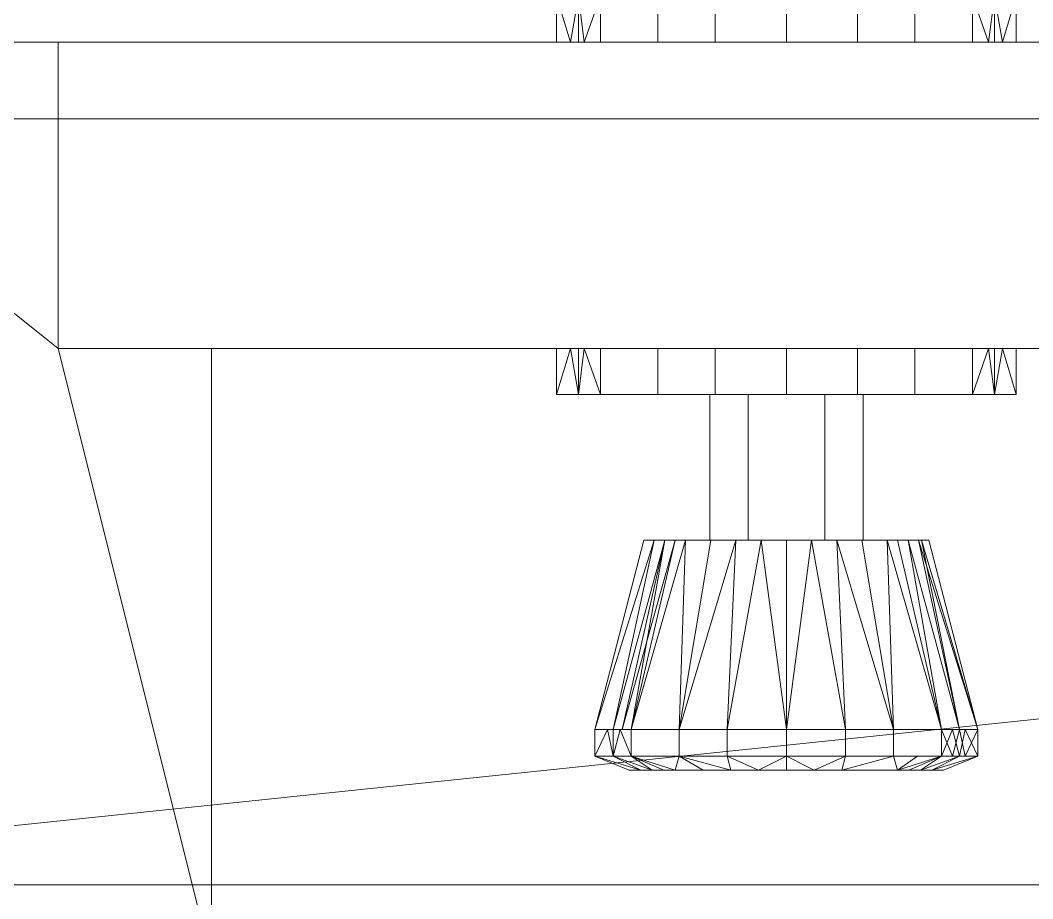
# Model space of a CAD drawing. Header units: millimetres. Extents: x -58504 to -31854, y -45142 to -12667.
# Drawn here: x -54363.8 to -54231.7, y -39368.7 to -39254 of the extents above; entities that cross this region are included whole.
import ezdxf

# ---------------------------------------------------------------- set-up
doc = ezdxf.new("R2010")
doc.units = ezdxf.units.MM
for name, color, linetype, lineweight in [('Doors', 7, 'Continuous', 9), ('Floors', 7, 'Continuous', 9), ('Frame_Mullion', 7, 'Continuous', 9), ('Walls', 7, 'Continuous', 9), ('五金器具', 7, 'Continuous', 9)]:
    doc.layers.add(name, color=color, linetype=linetype, lineweight=lineweight)

# ---------------------------------------------------------------- blocks, each defined once
blk = doc.blocks.new('單開-矩形- _1_ - 90 x 210 cm-432081-_3D_')
at = {"layer": 'Frame_Mullion', "color": 8}
mesh = blk.add_polyface(dxfattribs=at)
corners = [(-450, 270, 2100), (-450, 150, 2100), (450, 150, 2100), (450, 270, 2100)]
mesh.append_faces([[corners[k] for k in face] for face in [(0, 1, 2, 3)]], dxfattribs={"color": 8})
mesh = blk.add_polyface(dxfattribs=at)
corners = [(-380, 190, 2030), (-380, 270, 2030), (380, 270, 2030), (380, 190, 2030)]
mesh.append_faces([[corners[k] for k in face] for face in [(0, 1, 2, 3)]], dxfattribs={"color": 8})
mesh = blk.add_polyface(dxfattribs=at)
corners = [(400, 150), (400, 190), (380, 190), (380, 270), (450, 270), (450, 150)]
mesh.append_faces([[corners[k] for k in face] for face in [(3, 1, 2)]], dxfattribs={"vtx0": -1, "color": 8})
mesh.append_faces([[corners[k] for k in face] for face in [(1, 3, 4, 5)]], dxfattribs={"vtx0": -1, "vtx3": -1, "color": 8})
mesh.append_faces([[corners[k] for k in face] for face in [(0, 1, 5)]], dxfattribs={"vtx1": -1, "color": 8})
mesh = blk.add_polyface(dxfattribs=at)
corners = [(380, 190, 2030), (380, 270, 2030), (380, 270), (380, 190)]
mesh.append_faces([[corners[k] for k in face] for face in [(0, 1, 2, 3)]], dxfattribs={"color": 8})
mesh = blk.add_polyface(dxfattribs=at)
corners = [(400, 190), (400, 190, 2050), (-400, 190, 2050), (-400, 190), (-380, 190), (-380, 190, 2030), (380, 190, 2030), (380, 190)]
mesh.append_faces([[corners[k] for k in face] for face in [(2, 5, 6, 1)]], dxfattribs={"vtx0": -1, "vtx2": -1, "color": 8})
mesh.append_faces([[corners[k] for k in face] for face in [(3, 4, 5, 2)]], dxfattribs={"vtx2": -1, "color": 8})
mesh.append_faces([[corners[k] for k in face] for face in [(6, 7, 0, 1)]], dxfattribs={"vtx3": -1, "color": 8})
mesh = blk.add_polyface(dxfattribs=at)
corners = [(-400, 150, 2050), (-400, 190, 2050), (400, 190, 2050), (400, 150, 2050)]
mesh.append_faces([[corners[k] for k in face] for face in [(0, 1, 2, 3)]], dxfattribs={"color": 8})
mesh = blk.add_polyface(dxfattribs=at)
corners = [(400, 150, 2050), (400, 190, 2050), (400, 190), (400, 150)]
mesh.append_faces([[corners[k] for k in face] for face in [(0, 1, 2, 3)]], dxfattribs={"color": 8})
mesh = blk.add_polyface(dxfattribs=at)
corners = [(450, 150), (450, 150, 2100), (-450, 150, 2100), (-450, 150), (-400, 150), (-400, 150, 2050), (400, 150, 2050), (400, 150)]
mesh.append_faces([[corners[k] for k in face] for face in [(2, 5, 6, 1)]], dxfattribs={"vtx0": -1, "vtx2": -1, "color": 8})
mesh.append_faces([[corners[k] for k in face] for face in [(3, 4, 5, 2)]], dxfattribs={"vtx2": -1, "color": 8})
mesh.append_faces([[corners[k] for k in face] for face in [(6, 7, 0, 1)]], dxfattribs={"vtx3": -1, "color": 8})
at = {"layer": '五金器具'}
mesh = blk.add_polyface(dxfattribs=at)
corners = [(325.5, 245, 1000), (330, 243.2, 1000), (325.23, 243.2, 985.31), (312.73, 243.2, 976.22), (297.27, 243.2, 976.22), (284.77, 243.2, 985.31), (280, 243.2, 1000), (284.5, 245, 1000), (290.5, 245, 985.5), (305, 245, 979.5), (319.5, 245, 985.5), (297.75, 245, 982.5), (312.25, 245, 982.5), (287.5, 245, 992.75), (282.39, 243.2, 992.65), (322.5, 245, 992.75), (327.61, 243.2, 992.65), (291.02, 243.2, 980.76), (318.98, 243.2, 980.76), (301.38, 245, 981), (305, 243.2, 976.22), (308.62, 245, 981), (289, 245, 989.13), (286, 245, 996.38), (321, 245, 989.13), (324, 245, 996.38), (294.13, 245, 984), (322.1, 243.2, 983.03), (315.87, 245, 984)]
mesh.append_faces([[corners[k] for k in face] for face in [(4, 19, 20), (20, 21, 3), (21, 20, 9), (16, 25, 1), (9, 20, 19)]], dxfattribs={"vtx0": -1, "vtx1": -1})
mesh.append_faces([[corners[k] for k in face] for face in [(13, 5, 14), (4, 11, 19), (18, 12, 28), (16, 15, 25)]], dxfattribs={"vtx0": -1, "vtx2": -1})
mesh.append_faces([[corners[k] for k in face] for face in [(2, 10, 24, 15), (5, 13, 22, 8)]], dxfattribs={"vtx0": -1, "vtx3": -1})
mesh.append_faces([[corners[k] for k in face] for face in [(0, 1, 25)]], dxfattribs={"vtx1": -1})
mesh.append_faces([[corners[k] for k in face] for face in [(21, 12, 3), (14, 6, 23), (26, 11, 17, 8), (27, 18, 10, 2), (18, 3, 12), (17, 5, 8), (4, 17, 11), (23, 13, 14), (16, 2, 15), (28, 10, 18)]], dxfattribs={"vtx1": -1, "vtx2": -1})
mesh.append_faces([[corners[k] for k in face] for face in [(6, 7, 23)]], dxfattribs={"vtx2": -1})
mesh = blk.add_polyface(dxfattribs=at)
corners = [(284.5, 245, 1000), (280, 243.2, 1000), (284.77, 243.2, 1014.69), (297.27, 243.2, 1023.78), (312.73, 243.2, 1023.78), (325.23, 243.2, 1014.69), (330, 243.2, 1000), (325.5, 245, 1000), (319.5, 245, 1014.5), (305, 245, 1020.5), (290.5, 245, 1014.5), (312.25, 245, 1017.5), (297.75, 245, 1017.5), (322.5, 245, 1007.25), (327.61, 243.2, 1007.35), (287.5, 245, 1007.25), (282.39, 243.2, 1007.35), (318.98, 243.2, 1019.24), (291.02, 243.2, 1019.24), (308.62, 245, 1019), (305, 243.2, 1023.78), (301.38, 245, 1019), (321, 245, 1010.87), (324, 245, 1003.62), (289, 245, 1010.87), (286, 245, 1003.62), (315.87, 245, 1016), (287.9, 243.2, 1016.97), (294.13, 245, 1016)]
mesh.append_faces([[corners[k] for k in face] for face in [(24, 2, 10), (4, 19, 20), (20, 21, 3), (21, 20, 9), (16, 25, 1), (9, 20, 19)]], dxfattribs={"vtx0": -1, "vtx1": -1})
mesh.append_faces([[corners[k] for k in face] for face in [(13, 5, 14), (4, 11, 19), (5, 13, 22), (16, 15, 25), (17, 8, 26)]], dxfattribs={"vtx0": -1, "vtx2": -1})
mesh.append_faces([[corners[k] for k in face] for face in [(18, 12, 28, 10)]], dxfattribs={"vtx0": -1, "vtx3": -1})
mesh.append_faces([[corners[k] for k in face] for face in [(0, 1, 25)]], dxfattribs={"vtx1": -1})
mesh.append_faces([[corners[k] for k in face] for face in [(21, 12, 3), (14, 6, 23), (26, 11, 17), (27, 18, 10), (18, 3, 12), (17, 5, 8), (4, 17, 11), (24, 15, 2), (2, 27, 10), (22, 8, 5), (23, 13, 14), (16, 2, 15)]], dxfattribs={"vtx1": -1, "vtx2": -1})
mesh.append_faces([[corners[k] for k in face] for face in [(6, 7, 23)]], dxfattribs={"vtx2": -1})
mesh = blk.add_polyface(dxfattribs=at)
corners = [(305, 245, 1000), (325.5, 245, 1000), (319.5, 245, 985.5), (305, 245, 979.5), (290.5, 245, 985.5), (284.5, 245, 1000)]
mesh.append_faces([[corners[k] for k in face] for face in [(0, 3, 4, 5)]], dxfattribs={"vtx0": -1})
mesh.append_faces([[corners[k] for k in face] for face in [(0, 1, 2, 3)]], dxfattribs={"vtx3": -1})
mesh = blk.add_polyface(dxfattribs=at)
corners = [(305, 245, 1000), (284.5, 245, 1000), (290.5, 245, 1014.5), (305, 245, 1020.5), (319.5, 245, 1014.5), (325.5, 245, 1000)]
mesh.append_faces([[corners[k] for k in face] for face in [(4, 5, 0, 3)]], dxfattribs={"vtx2": -1})
mesh.append_faces([[corners[k] for k in face] for face in [(0, 1, 2, 3)]], dxfattribs={"vtx3": -1})
mesh = blk.add_polyface(dxfattribs=at)
corners = [(330, 243.2, 1000), (330, 239.7, 1000), (325.23, 239.7, 985.31), (312.73, 239.7, 976.22), (297.27, 239.7, 976.22), (284.77, 239.7, 985.31), (280, 239.7, 1000), (280, 243.2, 1000), (284.77, 243.2, 985.31), (297.27, 243.2, 976.22), (312.73, 243.2, 976.22), (325.23, 243.2, 985.31), (283.32, 243.2, 989.79), (282.39, 239.7, 992.65), (291.02, 239.7, 980.76), (291.02, 243.2, 980.76), (305, 243.2, 976.22), (305, 239.7, 976.22), (318.98, 239.7, 980.76), (318.98, 243.2, 980.76), (326.68, 239.7, 989.79), (327.61, 243.2, 992.65), (281.66, 243.2, 994.9), (328.34, 239.7, 994.9)]
mesh.append_faces([[corners[k] for k in face] for face in [(13, 12, 5), (0, 23, 21), (21, 20, 11), (2, 11, 20)]], dxfattribs={"vtx0": -1, "vtx1": -1})
mesh.append_faces([[corners[k] for k in face] for face in [(5, 8, 15, 14), (9, 4, 14, 15), (10, 3, 17, 16), (3, 10, 19, 18), (11, 2, 18, 19), (22, 13, 6), (4, 9, 16, 17)]], dxfattribs={"vtx0": -1, "vtx2": -1})
mesh.append_faces([[corners[k] for k in face] for face in [(22, 12, 13), (23, 20, 21), (12, 8, 5)]], dxfattribs={"vtx1": -1, "vtx2": -1})
mesh.append_faces([[corners[k] for k in face] for face in [(6, 7, 22), (0, 1, 23)]], dxfattribs={"vtx2": -1})
mesh = blk.add_polyface(dxfattribs=at)
corners = [(280, 243.2, 1000), (280, 239.7, 1000), (284.77, 239.7, 1014.69), (297.27, 239.7, 1023.78), (312.73, 239.7, 1023.78), (325.23, 239.7, 1014.69), (330, 239.7, 1000), (330, 243.2, 1000), (325.23, 243.2, 1014.69), (312.73, 243.2, 1023.78), (297.27, 243.2, 1023.78), (284.77, 243.2, 1014.69), (318.98, 243.2, 1019.24), (318.98, 239.7, 1019.24), (327.61, 239.7, 1007.35), (327.61, 243.2, 1007.35), (305, 243.2, 1023.78), (305, 239.7, 1023.78), (283.32, 239.7, 1010.21), (282.39, 243.2, 1007.35), (291.02, 239.7, 1019.24), (291.02, 243.2, 1019.24), (281.66, 239.7, 1005.1)]
mesh.append_faces([[corners[k] for k in face] for face in [(15, 14, 6, 7)]], dxfattribs={"vtx0": -1})
mesh.append_faces([[corners[k] for k in face] for face in [(19, 18, 11), (0, 22, 19), (2, 11, 18)]], dxfattribs={"vtx0": -1, "vtx1": -1})
mesh.append_faces([[corners[k] for k in face] for face in [(5, 8, 12, 13), (9, 4, 13, 12), (14, 15, 8, 5), (4, 9, 16, 17), (17, 16, 10, 3), (3, 10, 21, 20), (20, 21, 11, 2)]], dxfattribs={"vtx0": -1, "vtx2": -1})
mesh.append_faces([[corners[k] for k in face] for face in [(22, 18, 19)]], dxfattribs={"vtx1": -1, "vtx2": -1})
mesh.append_faces([[corners[k] for k in face] for face in [(0, 1, 22)]], dxfattribs={"vtx2": -1})
mesh = blk.add_polyface(dxfattribs=at)
corners = [(330, 239.7, 1000), (323.6, 215, 1000), (318.15, 215, 986.85), (305, 215, 981.4), (291.85, 215, 986.85), (286.4, 215, 1000), (280, 239.7, 1000), (284.77, 239.7, 985.31), (297.27, 239.7, 976.22), (312.73, 239.7, 976.22), (325.23, 239.7, 985.31), (311.58, 215, 984.12), (298.42, 215, 984.12), (289.12, 215, 993.42), (320.88, 215, 993.42), (291.02, 239.7, 980.76), (318.98, 239.7, 980.76), (305, 239.7, 976.22), (301.71, 215, 982.76), (308.29, 215, 982.76), (290.49, 215, 990.14), (282.39, 239.7, 992.65), (327.61, 239.7, 992.65), (322.24, 215, 996.71), (326.42, 239.7, 988.98), (295.14, 215, 985.49), (314.86, 215, 985.49), (287.76, 215, 996.71), (319.51, 215, 990.14)]
mesh.append_faces([[corners[k] for k in face] for face in [(21, 27, 6), (9, 19, 17), (3, 17, 19), (17, 18, 8), (24, 28, 10)]], dxfattribs={"vtx0": -1, "vtx1": -1})
mesh.append_faces([[corners[k] for k in face] for face in [(4, 7, 15), (7, 4, 20), (23, 22, 0), (9, 11, 19), (22, 23, 14), (24, 14, 28), (16, 2, 26), (21, 13, 27)]], dxfattribs={"vtx0": -1, "vtx2": -1})
mesh.append_faces([[corners[k] for k in face] for face in [(5, 6, 27), (1, 23, 0)]], dxfattribs={"vtx1": -1})
mesh.append_faces([[corners[k] for k in face] for face in [(28, 2, 10), (24, 22, 14), (12, 25, 15), (21, 7, 13), (3, 18, 17), (16, 10, 2), (15, 8, 12), (26, 11, 16), (20, 13, 7), (18, 12, 8), (25, 4, 15), (9, 16, 11)]], dxfattribs={"vtx1": -1, "vtx2": -1})
mesh = blk.add_polyface(dxfattribs=at)
corners = [(280, 239.7, 1000), (286.4, 215, 1000), (291.85, 215, 1013.15), (305, 215, 1018.6), (318.15, 215, 1013.15), (323.6, 215, 1000), (330, 239.7, 1000), (325.23, 239.7, 1014.69), (312.73, 239.7, 1023.78), (297.27, 239.7, 1023.78), (284.77, 239.7, 1014.69), (298.42, 215, 1015.88), (311.58, 215, 1015.88), (320.88, 215, 1006.58), (289.12, 215, 1006.58), (318.98, 239.7, 1019.24), (291.02, 239.7, 1019.24), (305, 239.7, 1023.78), (308.29, 215, 1017.24), (301.71, 215, 1017.24), (319.51, 215, 1009.86), (327.61, 239.7, 1007.35), (287.37, 215, 1002.33), (282.39, 239.7, 1007.35), (290.49, 215, 1009.86), (314.86, 215, 1014.51), (295.14, 215, 1014.51), (322.24, 215, 1003.29)]
mesh.append_faces([[corners[k] for k in face] for face in [(21, 27, 6), (0, 22, 23), (14, 23, 22), (9, 19, 17), (3, 17, 19), (17, 18, 8)]], dxfattribs={"vtx0": -1, "vtx1": -1})
mesh.append_faces([[corners[k] for k in face] for face in [(10, 14, 24), (4, 7, 15), (7, 4, 20), (9, 11, 19), (14, 10, 23), (16, 2, 26), (21, 13, 27)]], dxfattribs={"vtx0": -1, "vtx2": -1})
mesh.append_faces([[corners[k] for k in face] for face in [(5, 6, 27)]], dxfattribs={"vtx1": -1})
mesh.append_faces([[corners[k] for k in face] for face in [(12, 25, 15), (20, 13, 7), (3, 18, 17), (15, 8, 12), (16, 10, 2), (21, 7, 13), (26, 11, 16), (18, 12, 8), (24, 2, 10), (25, 4, 15), (9, 16, 11)]], dxfattribs={"vtx1": -1, "vtx2": -1})
mesh.append_faces([[corners[k] for k in face] for face in [(0, 1, 22)]], dxfattribs={"vtx2": -1})
mesh = blk.add_polyface(dxfattribs=at)
corners = [(323.6, 215, 1000), (315, 215, 1000), (310, 215, 991.34), (300, 215, 991.34), (295, 215, 1000), (286.4, 215, 1000), (291.85, 215, 986.85), (305, 215, 981.4), (318.15, 215, 986.85)]
mesh.append_faces([[corners[k] for k in face] for face in [(2, 7, 8, 1), (3, 6, 7, 2)]], dxfattribs={"vtx0": -1, "vtx2": -1})
mesh.append_faces([[corners[k] for k in face] for face in [(0, 1, 8)]], dxfattribs={"vtx1": -1})
mesh.append_faces([[corners[k] for k in face] for face in [(4, 5, 6, 3)]], dxfattribs={"vtx2": -1})
mesh = blk.add_polyface(dxfattribs=at)
corners = [(286.4, 215, 1000), (295, 215, 1000), (300, 215, 1008.66), (310, 215, 1008.66), (315, 215, 1000), (323.6, 215, 1000), (318.15, 215, 1013.15), (305, 215, 1018.6), (291.85, 215, 1013.15)]
mesh.append_faces([[corners[k] for k in face] for face in [(1, 8, 0)]], dxfattribs={"vtx0": -1})
mesh.append_faces([[corners[k] for k in face] for face in [(2, 7, 8, 1), (7, 2, 3)]], dxfattribs={"vtx0": -1, "vtx2": -1})
mesh.append_faces([[corners[k] for k in face] for face in [(3, 4, 6, 7)]], dxfattribs={"vtx1": -1, "vtx3": -1})
mesh.append_faces([[corners[k] for k in face] for face in [(4, 5, 6)]], dxfattribs={"vtx2": -1})
mesh = blk.add_polyface(dxfattribs=at)
corners = [(315, 215, 1000), (315, 196, 1000), (310, 196, 991.34), (300, 196, 991.34), (295, 196, 1000), (295, 215, 1000), (300, 215, 991.34), (310, 215, 991.34)]
mesh.append_faces([[corners[k] for k in face] for face in [(6, 3, 4, 5)]], dxfattribs={"vtx0": -1})
mesh.append_faces([[corners[k] for k in face] for face in [(3, 6, 7, 2)]], dxfattribs={"vtx0": -1, "vtx2": -1})
mesh.append_faces([[corners[k] for k in face] for face in [(0, 1, 2, 7)]], dxfattribs={"vtx2": -1})
mesh = blk.add_polyface(dxfattribs=at)
corners = [(295, 215, 1000), (295, 196, 1000), (300, 196, 1008.66), (310, 196, 1008.66), (315, 196, 1000), (315, 215, 1000), (310, 215, 1008.66), (300, 215, 1008.66)]
mesh.append_faces([[corners[k] for k in face] for face in [(6, 3, 4, 5)]], dxfattribs={"vtx0": -1})
mesh.append_faces([[corners[k] for k in face] for face in [(3, 6, 7, 2)]], dxfattribs={"vtx0": -1, "vtx2": -1})
mesh.append_faces([[corners[k] for k in face] for face in [(0, 1, 2, 7)]], dxfattribs={"vtx2": -1})
mesh = blk.add_polyface(dxfattribs=at)
corners = [(335, 196, 1000), (335, 190, 1000), (329.27, 190, 982.37), (314.27, 190, 971.47), (295.73, 190, 971.47), (280.73, 190, 982.37), (275, 190, 1000), (275, 196, 1000), (280.73, 196, 982.37), (295.73, 196, 971.47), (314.27, 196, 971.47), (329.27, 196, 982.37), (288.23, 196, 976.92), (288.23, 190, 976.92), (277.86, 190, 991.18), (277.86, 196, 991.18), (305, 196, 971.47), (305, 190, 971.47), (331.37, 190, 988.82), (332.14, 196, 991.18), (321.77, 190, 976.92), (321.77, 196, 976.92), (333.18, 190, 994.41)]
mesh.append_faces([[corners[k] for k in face] for face in [(15, 14, 6, 7)]], dxfattribs={"vtx0": -1})
mesh.append_faces([[corners[k] for k in face] for face in [(19, 18, 11), (0, 22, 19), (2, 11, 18)]], dxfattribs={"vtx0": -1, "vtx1": -1})
mesh.append_faces([[corners[k] for k in face] for face in [(5, 8, 12, 13), (9, 4, 13, 12), (14, 15, 8, 5), (4, 9, 16, 17), (17, 16, 10, 3), (3, 10, 21, 20), (20, 21, 11, 2)]], dxfattribs={"vtx0": -1, "vtx2": -1})
mesh.append_faces([[corners[k] for k in face] for face in [(22, 18, 19)]], dxfattribs={"vtx1": -1, "vtx2": -1})
mesh.append_faces([[corners[k] for k in face] for face in [(0, 1, 22)]], dxfattribs={"vtx2": -1})
mesh = blk.add_polyface(dxfattribs=at)
corners = [(275, 196, 1000), (275, 190, 1000), (280.73, 190, 1017.63), (295.73, 190, 1028.53), (314.27, 190, 1028.53), (329.27, 190, 1017.63), (335, 190, 1000), (335, 196, 1000), (329.27, 196, 1017.63), (314.27, 196, 1028.53), (295.73, 196, 1028.53), (280.73, 196, 1017.63), (321.77, 196, 1023.08), (321.77, 190, 1023.08), (332.14, 190, 1008.82), (332.14, 196, 1008.82), (305, 196, 1028.53), (305, 190, 1028.53), (278.63, 190, 1011.18), (277.86, 196, 1008.82), (288.23, 190, 1023.08), (288.23, 196, 1023.08), (276.82, 190, 1005.59)]
mesh.append_faces([[corners[k] for k in face] for face in [(15, 14, 6, 7)]], dxfattribs={"vtx0": -1})
mesh.append_faces([[corners[k] for k in face] for face in [(19, 18, 11), (0, 22, 19), (2, 11, 18)]], dxfattribs={"vtx0": -1, "vtx1": -1})
mesh.append_faces([[corners[k] for k in face] for face in [(8, 5, 14, 15), (9, 4, 13, 12), (12, 13, 5, 8), (4, 9, 16, 17), (17, 16, 10, 3), (3, 10, 21, 20), (20, 21, 11, 2)]], dxfattribs={"vtx0": -1, "vtx2": -1})
mesh.append_faces([[corners[k] for k in face] for face in [(22, 18, 19)]], dxfattribs={"vtx1": -1, "vtx2": -1})
mesh.append_faces([[corners[k] for k in face] for face in [(0, 1, 22)]], dxfattribs={"vtx2": -1})
mesh = blk.add_polyface(dxfattribs=at)
corners = [(315, 196, 1000), (335, 196, 1000), (329.27, 196, 982.37), (314.27, 196, 971.47), (295.73, 196, 971.47), (280.73, 196, 982.37), (275, 196, 1000), (295, 196, 1000), (300, 196, 991.34), (310, 196, 991.34)]
mesh.append_faces([[corners[k] for k in face] for face in [(9, 2, 3, 4)]], dxfattribs={"vtx0": -1, "vtx3": -1})
mesh.append_faces([[corners[k] for k in face] for face in [(4, 5, 8, 9)]], dxfattribs={"vtx1": -1, "vtx3": -1})
mesh.append_faces([[corners[k] for k in face] for face in [(0, 1, 2, 9)]], dxfattribs={"vtx2": -1})
mesh.append_faces([[corners[k] for k in face] for face in [(5, 6, 7, 8)]], dxfattribs={"vtx3": -1})
mesh = blk.add_polyface(dxfattribs=at)
corners = [(295, 196, 1000), (275, 196, 1000), (280.73, 196, 1017.63), (295.73, 196, 1028.53), (314.27, 196, 1028.53), (329.27, 196, 1017.63), (335, 196, 1000), (315, 196, 1000), (310, 196, 1008.66), (300, 196, 1008.66)]
mesh.append_faces([[corners[k] for k in face] for face in [(8, 4, 5, 7)]], dxfattribs={"vtx0": -1, "vtx2": -1})
mesh.append_faces([[corners[k] for k in face] for face in [(6, 7, 5), (1, 2, 0)]], dxfattribs={"vtx1": -1})
mesh.append_faces([[corners[k] for k in face] for face in [(3, 4, 8, 9), (2, 3, 9, 0)]], dxfattribs={"vtx1": -1, "vtx3": -1})
mesh = blk.add_polyface(dxfattribs=at)
corners = [(335, 190, 1000), (305, 190, 1000), (275, 190, 1000), (280.73, 190, 982.37), (295.73, 190, 971.47), (314.27, 190, 971.47), (329.27, 190, 982.37)]
mesh.append_faces([[corners[k] for k in face] for face in [(1, 5, 6, 0)]], dxfattribs={"vtx0": -1})
mesh.append_faces([[corners[k] for k in face] for face in [(1, 4, 5)]], dxfattribs={"vtx0": -1, "vtx2": -1})
mesh.append_faces([[corners[k] for k in face] for face in [(1, 2, 3, 4)]], dxfattribs={"vtx3": -1})
mesh = blk.add_polyface(dxfattribs=at)
corners = [(275, 190, 1000), (305, 190, 1000), (335, 190, 1000), (329.27, 190, 1017.63), (314.27, 190, 1028.53), (295.73, 190, 1028.53), (280.73, 190, 1017.63)]
mesh.append_faces([[corners[k] for k in face] for face in [(1, 5, 6, 0)]], dxfattribs={"vtx0": -1})
mesh.append_faces([[corners[k] for k in face] for face in [(5, 1, 4)]], dxfattribs={"vtx0": -1, "vtx1": -1})
mesh.append_faces([[corners[k] for k in face] for face in [(1, 2, 3, 4)]], dxfattribs={"vtx3": -1})
mesh = blk.add_polyface(dxfattribs=at)
corners = [(335, 144, 1000), (329.27, 144, 982.37), (314.27, 144, 971.47), (295.73, 144, 971.47), (280.73, 144, 982.37), (275, 144, 1000), (275, 150, 1000), (280.73, 150, 982.37), (295.73, 150, 971.47), (314.27, 150, 971.47), (329.27, 150, 982.37), (335, 150, 1000), (288.23, 144, 976.92), (288.23, 150, 976.92), (277.86, 150, 991.18), (277.86, 144, 991.18), (305, 144, 971.47), (305, 150, 971.47), (331.37, 150, 988.82), (332.14, 144, 991.18), (321.77, 150, 976.92), (321.77, 144, 976.92), (333.18, 150, 994.41)]
mesh.append_faces([[corners[k] for k in face] for face in [(1, 18, 19), (19, 22, 0), (18, 1, 10)]], dxfattribs={"vtx0": -1, "vtx1": -1})
mesh.append_faces([[corners[k] for k in face] for face in [(19, 18, 22)]], dxfattribs={"vtx0": -1, "vtx2": -1})
mesh.append_faces([[corners[k] for k in face] for face in [(6, 14, 15, 5)]], dxfattribs={"vtx1": -1})
mesh.append_faces([[corners[k] for k in face] for face in [(12, 4, 7, 13), (13, 8, 3, 12), (4, 15, 14, 7), (16, 3, 8, 17), (2, 16, 17, 9), (21, 2, 9, 20), (1, 21, 20, 10)]], dxfattribs={"vtx1": -1, "vtx3": -1})
mesh.append_faces([[corners[k] for k in face] for face in [(22, 11, 0)]], dxfattribs={"vtx2": -1})
mesh = blk.add_polyface(dxfattribs=at)
corners = [(275, 144, 1000), (280.73, 144, 1017.63), (295.73, 144, 1028.53), (314.27, 144, 1028.53), (329.27, 144, 1017.63), (335, 144, 1000), (335, 150, 1000), (329.27, 150, 1017.63), (314.27, 150, 1028.53), (295.73, 150, 1028.53), (280.73, 150, 1017.63), (275, 150, 1000), (321.77, 144, 1023.08), (321.77, 150, 1023.08), (332.14, 150, 1008.82), (332.14, 144, 1008.82), (305, 144, 1028.53), (305, 150, 1028.53), (278.63, 150, 1011.18), (277.86, 144, 1008.82), (288.23, 150, 1023.08), (288.23, 144, 1023.08), (276.82, 150, 1005.59)]
mesh.append_faces([[corners[k] for k in face] for face in [(1, 18, 19), (19, 22, 0), (18, 1, 10)]], dxfattribs={"vtx0": -1, "vtx1": -1})
mesh.append_faces([[corners[k] for k in face] for face in [(19, 18, 22)]], dxfattribs={"vtx0": -1, "vtx2": -1})
mesh.append_faces([[corners[k] for k in face] for face in [(6, 14, 15, 5)]], dxfattribs={"vtx1": -1})
mesh.append_faces([[corners[k] for k in face] for face in [(14, 7, 4, 15), (13, 8, 3, 12), (7, 13, 12, 4), (16, 3, 8, 17), (2, 16, 17, 9), (21, 2, 9, 20), (1, 21, 20, 10)]], dxfattribs={"vtx1": -1, "vtx3": -1})
mesh.append_faces([[corners[k] for k in face] for face in [(22, 11, 0)]], dxfattribs={"vtx2": -1})
mesh = blk.add_polyface(dxfattribs=at)
corners = [(335, 150, 1000), (329.27, 150, 982.37), (314.27, 150, 971.47), (295.73, 150, 971.47), (280.73, 150, 982.37), (275, 150, 1000), (305, 150, 1000)]
mesh.append_faces([[corners[k] for k in face] for face in [(1, 2, 6, 0)]], dxfattribs={"vtx1": -1})
mesh.append_faces([[corners[k] for k in face] for face in [(2, 3, 6)]], dxfattribs={"vtx1": -1, "vtx2": -1})
mesh.append_faces([[corners[k] for k in face] for face in [(4, 5, 6, 3)]], dxfattribs={"vtx2": -1})
mesh = blk.add_polyface(dxfattribs=at)
corners = [(275, 150, 1000), (280.73, 150, 1017.63), (295.73, 150, 1028.53), (314.27, 150, 1028.53), (329.27, 150, 1017.63), (335, 150, 1000), (305, 150, 1000)]
mesh.append_faces([[corners[k] for k in face] for face in [(3, 6, 2)]], dxfattribs={"vtx0": -1, "vtx1": -1})
mesh.append_faces([[corners[k] for k in face] for face in [(1, 2, 6, 0)]], dxfattribs={"vtx1": -1})
mesh.append_faces([[corners[k] for k in face] for face in [(4, 5, 6, 3)]], dxfattribs={"vtx2": -1})

msp = doc.modelspace()

# ---------------------------------------------------------------- block references
at = {"layer": 'Doors', "color": 8, "rotation": 180}
msp.add_blockref('單開-矩形- _1_ - 90 x 210 cm-432081-_3D_', (-53958.81, -39106.86, 11000), dxfattribs=at)

# ---------------------------------------------------------------- meshes
at = {"layer": 'Floors', "color": 9}
mesh = msp.add_polyface(dxfattribs=at)
corners = [(-42028.81, -14316.86, 10820), (-42028.81, -12666.86, 10820), (-38828.81, -12666.86, 10820), (-38828.81, -14316.86, 10820), (-33278.81, -14316.86, 10820), (-33278.81, -21316.86, 10820), (-32828.81, -21316.86, 10820), (-32828.81, -31066.86, 10820), (-33278.81, -31066.86, 10820), (-33278.81, -33116.86, 10820), (-31853.81, -33116.86, 10820), (-31853.81, -36466.86, 10820), (-33278.81, -36466.86, 10820), (-33278.81, -43716.86, 10820), (-35428.81, -43716.86, 10820), (-35428.81, -45141.86, 10820), (-38778.81, -45141.86, 10820), (-38778.81, -43716.86, 10820), (-42303.81, -43716.86, 10820), (-42303.81, -45141.86, 10820), (-45653.81, -45141.86, 10820), (-45653.81, -43716.86, 10820), (-49578.81, -43716.86, 10820), (-49578.81, -45141.86, 10820), (-52928.81, -45141.86, 10820), (-52928.81, -43766.86, 10820), (-57078.81, -43766.86, 10820), (-57078.81, -36466.86, 10820), (-58503.82, -36466.86, 10820), (-58503.82, -33116.86, 10820), (-57128.82, -33116.86, 10820), (-57128.82, -29916.86, 10820), (-49328.81, -29916.86, 10820), (-49328.81, -29141.86, 10820), (-50703.81, -29141.86, 10820), (-50703.81, -22316.86, 10820), (-49928.8, -22316.86, 10820), (-49928.8, -21466.86, 10820), (-50703.81, -21466.86, 10820), (-50703.81, -18116.86, 10820), (-49328.81, -18116.86, 10820), (-49328.81, -14316.86, 10820), (-38978.81, -22666.86, 10820), (-39228.81, -22666.86, 10820), (-39228.81, -24116.86, 10820), (-38978.81, -24116.86, 10820), (-33828.81, -24116.86, 10820), (-33828.81, -21916.86, 10820), (-38828.81, -21916.86, 10820), (-38828.81, -24116.86, 10820), (-34578.81, -26766.86, 10820), (-38878.81, -26766.86, 10820), (-38878.81, -27206.86, 10820), (-34578.81, -27206.86, 10820), (-38878.81, -27356.86, 10820), (-38878.81, -30316.86, 10820), (-34988.81, -30316.86, 10820), (-34988.81, -28936.86, 10820), (-34728.81, -28936.86, 10820), (-34728.81, -27356.86, 10820), (-41978.81, -25141.86, 10820), (-42328.81, -25141.86, 10820), (-42328.81, -26791.86, 10820), (-41978.81, -26791.86, 10820), (-42028.81, -31316.86, 10820), (-42028.81, -30591.86, 10820), (-43728.81, -30591.86, 10820), (-43728.81, -31316.86, 10820), (-43878.81, -31926.86, 10820), (-43878.81, -30591.86, 10820), (-44378.81, -30591.86, 10820), (-44378.81, -31926.86, 10820), (-46428.81, -33441.86, 10820), (-47428.81, -33441.86, 10820), (-47428.81, -34116.86, 10820), (-46428.81, -34116.86, 10820), (-45328.81, -33441.86, 10820), (-46328.81, -33441.86, 10820), (-46328.81, -34116.86, 10820), (-45328.81, -34116.86, 10820), (-49028.81, -30591.86, 10820), (-49028.81, -33291.86, 10820), (-45908.81, -33291.86, 10820), (-45908.81, -30591.86, 10820), (-39228.81, -26816.86, 10820), (-39228.81, -29916.86, 10820), (-39028.81, -29916.86, 10820), (-39028.81, -26816.86, 10820), (-46353.81, -36916.36, 10820), (-46653.81, -36916.36, 10820), (-46653.81, -37166.86, 10820), (-46353.81, -37166.86, 10820), (-56178.81, -38966.86, 10820), (-56928.81, -38966.86, 10820), (-56928.81, -39266.86, 10820), (-56178.81, -39266.86, 10820), (-52628.81, -36916.86, 10820), (-53378.81, -36916.86, 10820), (-53378.81, -37066.86, 10820), (-52628.81, -37066.86, 10820), (-49928.81, -31066.86, 10820), (-49928.81, -31466.86, 10820), (-49728.81, -31466.86, 10820), (-49728.81, -31066.86, 10820), (-51278.81, -35816.86, 10820), (-51578.81, -35816.86, 10820), (-51578.81, -36316.86, 10820), (-51278.81, -36316.86, 10820), (-46803.81, -39566.86, 10820), (-47103.81, -39566.86, 10820), (-47103.81, -40066.86, 10820), (-46803.81, -40066.86, 10820), (-36948.81, -36916.86, 10820), (-37248.81, -36916.86, 10820), (-37248.81, -37266.86, 10820), (-36948.81, -37266.86, 10820), (-34078.81, -39626.86, 10820), (-33778.81, -39626.86, 10820), (-33778.81, -39326.86, 10820), (-34078.81, -39326.86, 10820), (-36988.81, -30916.86, 10820), (-37288.81, -30916.86, 10820), (-37288.81, -31266.86, 10820), (-36988.81, -31266.86, 10820), (-44528.81, -14466.86, 10820), (-44828.81, -14466.86, 10820), (-44828.81, -15216.86, 10820), (-44528.81, -15216.86, 10820), (-41078.81, -19666.86, 10820), (-41878.81, -19666.86, 10820), (-41878.81, -19966.86, 10820), (-41078.81, -19966.86, 10820)]
mesh.append_faces([[corners[k] for k in face] for face in [(30, 27, 28, 29), (3, 0, 1, 2)]], dxfattribs={"vtx0": -1, "color": 9})
mesh.append_faces([[corners[k] for k in face] for face in [(111, 21, 110), (106, 96, 105), (82, 73, 81), (32, 100, 31), (101, 31, 100), (44, 60, 43)]], dxfattribs={"vtx0": -1, "vtx1": -1, "color": 9})
mesh.append_faces([[corners[k] for k in face] for face in [(109, 107, 90, 108), (74, 104, 81, 73), (79, 68, 64), (62, 83, 33, 61), (66, 69, 62, 65), (130, 61, 36), (52, 54, 87, 51)]], dxfattribs={"vtx0": -1, "vtx1": -1, "vtx2": -1, "color": 9})
mesh.append_faces([[corners[k] for k in face] for face in [(17, 114, 116, 14), (9, 12, 112, 123), (64, 122, 113, 79), (44, 51, 84, 60)]], dxfattribs={"vtx0": -1, "vtx1": -1, "vtx2": -1, "vtx3": -1, "color": 9})
mesh.append_faces([[corners[k] for k in face] for face in [(27, 98, 92, 93), (82, 77, 72, 73), (71, 76, 82, 83), (32, 80, 103, 100), (40, 126, 129, 130)]], dxfattribs={"vtx0": -1, "vtx1": -1, "vtx3": -1, "color": 9})
mesh.append_faces([[corners[k] for k in face] for face in [(95, 25, 26, 94), (94, 26, 27, 93), (115, 119, 116, 114), (72, 77, 78, 75), (68, 79, 76, 71), (12, 115, 112), (68, 67, 64), (123, 112, 113, 122), (33, 83, 80, 32), (83, 70, 71), (69, 66, 67, 68), (126, 40, 41, 125), (0, 124, 125, 41), (58, 7, 8), (51, 87, 84), (42, 48, 49, 45)]], dxfattribs={"vtx0": -1, "vtx2": -1, "color": 9})
mesh.append_faces([[corners[k] for k in face] for face in [(25, 98, 99, 22), (110, 21, 22, 99), (108, 90, 91, 18), (105, 96, 97, 30), (81, 104, 105, 101), (114, 17, 18, 91), (12, 118, 119, 115), (88, 78, 79, 113), (62, 69, 70, 83), (65, 62, 63, 85), (130, 36, 37, 40), (48, 131, 128, 3), (55, 121, 122, 64), (7, 53, 50, 46), (51, 44, 45, 49), (48, 42, 43, 131)]], dxfattribs={"vtx0": -1, "vtx2": -1, "vtx3": -1, "color": 9})
mesh.append_faces([[corners[k] for k in face] for face in [(16, 17, 14, 15), (35, 36, 34), (57, 58, 56)]], dxfattribs={"vtx1": -1, "color": 9})
mesh.append_faces([[corners[k] for k in face] for face in [(101, 102, 81), (76, 77, 82), (126, 127, 129), (130, 131, 43), (85, 86, 55)]], dxfattribs={"vtx1": -1, "vtx2": -1, "color": 9})
mesh.append_faces([[corners[k] for k in face] for face in [(95, 92, 98, 25), (109, 110, 99, 107), (111, 108, 18, 21), (97, 98, 27, 30), (30, 31, 101, 105), (74, 75, 89, 104), (88, 89, 75, 78), (33, 34, 36, 61), (60, 61, 130, 43), (64, 65, 85, 55), (128, 129, 0, 3), (127, 124, 0, 129), (8, 9, 56, 58), (123, 120, 56, 9), (58, 59, 53, 7)]], dxfattribs={"vtx1": -1, "vtx2": -1, "vtx3": -1, "color": 9})
mesh.append_faces([[corners[k] for k in face] for face in [(106, 107, 99, 96), (107, 104, 89, 90), (80, 81, 102, 103), (12, 13, 117, 118), (116, 117, 13, 14), (113, 114, 91, 88), (63, 60, 84, 85), (120, 121, 55, 56), (54, 55, 86, 87), (59, 54, 52, 53), (50, 51, 49, 46), (46, 47, 6, 7), (47, 48, 5, 6)]], dxfattribs={"vtx1": -1, "vtx3": -1, "color": 9})
mesh.append_faces([[corners[k] for k in face] for face in [(23, 24, 25, 22), (10, 11, 12, 9)]], dxfattribs={"vtx2": -1, "color": 9})
mesh.append_faces([[corners[k] for k in face] for face in [(3, 4, 5, 48)]], dxfattribs={"vtx2": -1, "vtx3": -1, "color": 9})
mesh.append_faces([[corners[k] for k in face] for face in [(18, 19, 20, 21), (37, 38, 39, 40)]], dxfattribs={"vtx3": -1, "color": 9})
mesh = msp.add_polyface(dxfattribs=at)
corners = [(-42028.81, -14316.86, 11000), (-49328.81, -14316.86, 11000), (-49328.81, -18116.86, 11000), (-50703.81, -18116.86, 11000), (-50703.81, -21466.86, 11000), (-49928.8, -21466.86, 11000), (-49928.8, -22316.86, 11000), (-50703.81, -22316.86, 11000), (-50703.81, -29141.86, 11000), (-49328.81, -29141.86, 11000), (-49328.81, -29916.86, 11000), (-57128.82, -29916.86, 11000), (-57128.82, -33116.86, 11000), (-58503.82, -33116.86, 11000), (-58503.82, -36466.86, 11000), (-57078.81, -36466.86, 11000), (-57078.81, -43766.86, 11000), (-52928.81, -43766.86, 11000), (-52928.81, -45141.86, 11000), (-49578.81, -45141.86, 11000), (-49578.81, -43716.86, 11000), (-45653.81, -43716.86, 11000), (-45653.81, -45141.86, 11000), (-42303.81, -45141.86, 11000), (-42303.81, -43716.86, 11000), (-38778.81, -43716.86, 11000), (-38778.81, -45141.86, 11000), (-35428.81, -45141.86, 11000), (-35428.81, -43716.86, 11000), (-33278.81, -43716.86, 11000), (-33278.81, -36466.86, 11000), (-31853.81, -36466.86, 11000), (-31853.81, -33116.86, 11000), (-33278.81, -33116.86, 11000), (-33278.81, -31066.86, 11000), (-32828.81, -31066.86, 11000), (-32828.81, -21316.86, 11000), (-33278.81, -21316.86, 11000), (-33278.81, -14316.86, 11000), (-38828.81, -14316.86, 11000), (-38828.81, -12666.86, 11000), (-42028.81, -12666.86, 11000), (-38978.81, -22666.86, 11000), (-38978.81, -24116.86, 11000), (-39228.81, -24116.86, 11000), (-39228.81, -22666.86, 11000), (-33828.81, -24116.86, 11000), (-38828.81, -24116.86, 11000), (-38828.81, -21916.86, 11000), (-33828.81, -21916.86, 11000), (-34578.81, -26766.86, 11000), (-34578.81, -27206.86, 11000), (-38878.81, -27206.86, 11000), (-38878.81, -26766.86, 11000), (-38878.81, -27356.86, 11000), (-34728.81, -27356.86, 11000), (-34728.81, -28936.86, 11000), (-34988.81, -28936.86, 11000), (-34988.81, -30316.86, 11000), (-38878.81, -30316.86, 11000), (-41978.81, -25141.86, 11000), (-41978.81, -26791.86, 11000), (-42328.81, -26791.86, 11000), (-42328.81, -25141.86, 11000), (-42028.81, -31316.86, 11000), (-43728.81, -31316.86, 11000), (-43728.81, -30591.86, 11000), (-42028.81, -30591.86, 11000), (-43878.81, -31926.86, 11000), (-44378.81, -31926.86, 11000), (-44378.81, -30591.86, 11000), (-43878.81, -30591.86, 11000), (-46428.81, -33441.86, 11000), (-46428.81, -34116.86, 11000), (-47428.81, -34116.86, 11000), (-47428.81, -33441.86, 11000), (-45328.81, -33441.86, 11000), (-45328.81, -34116.86, 11000), (-46328.81, -34116.86, 11000), (-46328.81, -33441.86, 11000), (-49028.81, -30591.86, 11000), (-45908.81, -30591.86, 11000), (-45908.81, -33291.86, 11000), (-49028.81, -33291.86, 11000), (-39228.81, -26816.86, 11000), (-39028.81, -26816.86, 11000), (-39028.81, -29916.86, 11000), (-39228.81, -29916.86, 11000), (-46353.81, -36916.36, 11000), (-46353.81, -37166.86, 11000), (-46653.81, -37166.86, 11000), (-46653.81, -36916.36, 11000), (-56178.81, -38966.86, 11000), (-56178.81, -39266.86, 11000), (-56928.81, -39266.86, 11000), (-56928.81, -38966.86, 11000), (-52628.81, -36916.86, 11000), (-52628.81, -37066.86, 11000), (-53378.81, -37066.86, 11000), (-53378.81, -36916.86, 11000), (-49928.81, -31066.86, 11000), (-49728.81, -31066.86, 11000), (-49728.81, -31466.86, 11000), (-49928.81, -31466.86, 11000), (-51278.81, -35816.86, 11000), (-51278.81, -36316.86, 11000), (-51578.81, -36316.86, 11000), (-51578.81, -35816.86, 11000), (-46803.81, -39566.86, 11000), (-46803.81, -40066.86, 11000), (-47103.81, -40066.86, 11000), (-47103.81, -39566.86, 11000), (-36948.81, -36916.86, 11000), (-36948.81, -37266.86, 11000), (-37248.81, -37266.86, 11000), (-37248.81, -36916.86, 11000), (-34078.81, -39626.86, 11000), (-34078.81, -39326.86, 11000), (-33778.81, -39326.86, 11000), (-33778.81, -39626.86, 11000), (-36988.81, -30916.86, 11000), (-36988.81, -31266.86, 11000), (-37288.81, -31266.86, 11000), (-37288.81, -30916.86, 11000), (-44528.81, -14466.86, 11000), (-44528.81, -15216.86, 11000), (-44828.81, -15216.86, 11000), (-44828.81, -14466.86, 11000), (-41078.81, -19666.86, 11000), (-41078.81, -19966.86, 11000), (-41878.81, -19966.86, 11000), (-41878.81, -19666.86, 11000)]
mesh.append_faces([[corners[k] for k in face] for face in [(5, 2, 3, 4), (24, 21, 22, 23), (28, 25, 26, 27)]], dxfattribs={"vtx0": -1, "color": 9})
mesh.append_faces([[corners[k] for k in face] for face in [(75, 83, 74), (92, 15, 95), (65, 68, 64)]], dxfattribs={"vtx0": -1, "vtx1": -1, "color": 9})
mesh.append_faces([[corners[k] for k in face] for face in [(126, 2, 131, 125), (63, 6, 9, 62), (71, 66, 62, 70), (109, 21, 24)]], dxfattribs={"vtx0": -1, "vtx1": -1, "vtx2": -1, "color": 9})
mesh.append_faces([[corners[k] for k in face] for face in [(81, 70, 62, 9), (103, 12, 107, 83), (12, 15, 99, 107), (104, 91, 74, 83), (111, 90, 105, 97), (33, 121, 112, 30), (64, 77, 115, 122), (116, 114, 25, 28)]], dxfattribs={"vtx0": -1, "vtx1": -1, "vtx2": -1, "vtx3": -1, "color": 9})
mesh.append_faces([[corners[k] for k in face] for face in [(53, 47, 43, 44), (35, 46, 50, 51), (15, 92, 98, 99), (17, 20, 97, 98), (30, 113, 117, 118)]], dxfattribs={"vtx0": -1, "vtx1": -1, "vtx3": -1, "color": 9})
mesh.append_faces([[corners[k] for k in face] for face in [(2, 130, 131), (80, 101, 102, 83), (67, 61, 62, 66), (84, 60, 61, 87), (47, 53, 50, 46), (46, 35, 36, 49), (49, 36, 37, 48), (52, 54, 55, 51), (54, 85, 86, 59), (59, 123, 120, 58), (107, 99, 96, 106), (97, 105, 106, 96), (105, 90, 91, 104), (108, 89, 90, 111), (21, 109, 110, 20), (30, 118, 119, 29), (115, 88, 89, 114), (30, 112, 113), (29, 119, 116, 28)]], dxfattribs={"vtx0": -1, "vtx2": -1, "color": 9})
mesh.append_faces([[corners[k] for k in face] for face in [(0, 124, 125, 131), (39, 41, 0, 128), (45, 129, 130, 60), (10, 100, 101, 80), (59, 86, 87, 64), (51, 55, 56, 35), (98, 92, 93, 17), (76, 68, 69, 82), (78, 72, 73, 88), (68, 76, 77, 64)]], dxfattribs={"vtx0": -1, "vtx2": -1, "vtx3": -1, "color": 9})
mesh.append_faces([[corners[k] for k in face] for face in [(8, 9, 6, 7), (40, 41, 39), (19, 20, 17, 18), (32, 33, 30, 31)]], dxfattribs={"vtx1": -1, "color": 9})
mesh.append_faces([[corners[k] for k in face] for face in [(131, 128, 0), (10, 11, 100), (120, 121, 58), (102, 103, 83), (107, 104, 83), (78, 79, 72)]], dxfattribs={"vtx1": -1, "vtx2": -1, "color": 9})
mesh.append_faces([[corners[k] for k in face] for face in [(5, 6, 130, 2), (128, 129, 48, 39), (63, 60, 130, 6), (67, 64, 87, 61), (45, 42, 48, 129), (84, 85, 53, 44), (44, 45, 60, 84), (52, 53, 85, 54), (122, 123, 59, 64), (34, 35, 56, 58), (33, 34, 58, 121), (110, 111, 97, 20), (108, 109, 24, 89), (79, 76, 82, 72), (77, 78, 88, 115), (24, 25, 114, 89)]], dxfattribs={"vtx1": -1, "vtx2": -1, "vtx3": -1, "color": 9})
mesh.append_faces([[corners[k] for k in face] for face in [(1, 2, 126, 127), (0, 1, 127, 124), (9, 10, 80, 81), (103, 100, 11, 12), (69, 70, 81, 82), (65, 66, 71, 68), (42, 43, 47, 48), (121, 122, 115, 112), (82, 83, 75, 72), (91, 88, 73, 74), (93, 94, 16, 17), (94, 95, 15, 16), (116, 117, 113, 114)]], dxfattribs={"vtx1": -1, "vtx3": -1, "color": 9})
mesh.append_faces([[corners[k] for k in face] for face in [(56, 57, 58)]], dxfattribs={"vtx2": -1, "color": 9})
mesh.append_faces([[corners[k] for k in face] for face in [(37, 38, 39, 48)]], dxfattribs={"vtx2": -1, "vtx3": -1, "color": 9})
mesh.append_faces([[corners[k] for k in face] for face in [(12, 13, 14, 15)]], dxfattribs={"vtx3": -1, "color": 9})
at = {"layer": 'Walls', "color": 9}
mesh = msp.add_polyface(dxfattribs=at)
corners = [(-54438.81, -39266.86, 14300), (-53478.81, -39266.86, 14300), (-53378.81, -39266.86, 14300), (-53378.81, -39266.86, 11000), (-53478.81, -39266.86, 11000), (-53508.81, -39266.86, 11000), (-53508.81, -39266.86, 13100), (-54408.81, -39266.86, 13100), (-54408.81, -39266.86, 11000), (-54438.81, -39266.86, 11000)]
mesh.append_faces([[corners[k] for k in face] for face in [(6, 3, 4, 5)]], dxfattribs={"vtx0": -1, "color": 9})
mesh.append_faces([[corners[k] for k in face] for face in [(7, 0, 1, 6)]], dxfattribs={"vtx0": -1, "vtx2": -1, "color": 9})
mesh.append_faces([[corners[k] for k in face] for face in [(2, 3, 6, 1)]], dxfattribs={"vtx1": -1, "vtx2": -1, "color": 9})
mesh.append_faces([[corners[k] for k in face] for face in [(7, 8, 9, 0)]], dxfattribs={"vtx3": -1, "color": 9})
mesh = msp.add_polyface(dxfattribs=at)
corners = [(-54438.81, -39366.86, 11000), (-54438.81, -39266.86, 11000), (-54408.81, -39266.86, 11000), (-54408.81, -39366.86, 11000), (-53378.81, -39266.86, 11000), (-53378.81, -39366.86, 11000), (-53508.81, -39366.86, 11000), (-53508.81, -39266.86, 11000), (-53478.81, -39266.86, 11000)]
mesh.append_faces([[corners[k] for k in face] for face in [(2, 3, 0, 1)]], dxfattribs={"color": 9})
mesh.append_faces([[corners[k] for k in face] for face in [(8, 6, 7)]], dxfattribs={"vtx0": -1, "color": 9})
mesh.append_faces([[corners[k] for k in face] for face in [(5, 6, 8, 4)]], dxfattribs={"vtx1": -1, "color": 9})
mesh = msp.add_polyface(dxfattribs=at)
corners = [(-54438.81, -39366.86, 14300), (-53378.81, -39366.86, 14300), (-53378.81, -39266.86, 14300), (-53478.81, -39266.86, 14300), (-54438.81, -39266.86, 14300)]
mesh.append_faces([[corners[k] for k in face] for face in [(3, 0, 1, 2)]], dxfattribs={"vtx0": -1, "color": 9})
mesh.append_faces([[corners[k] for k in face] for face in [(3, 4, 0)]], dxfattribs={"vtx2": -1, "color": 9})
mesh = msp.add_polyface(dxfattribs=at)
corners = [(-54408.81, -39266.86, 13100), (-53508.81, -39266.86, 13100), (-53508.81, -39366.86, 13100), (-54408.81, -39366.86, 13100)]
mesh.append_faces([[corners[k] for k in face] for face in [(0, 1, 2, 3)]], dxfattribs={"color": 9})
mesh = msp.add_polyface(dxfattribs=at)
corners = [(-53378.81, -39366.86, 14300), (-54438.81, -39366.86, 14300), (-54438.81, -39366.86, 11000), (-54408.81, -39366.86, 11000), (-54408.81, -39366.86, 13100), (-53508.81, -39366.86, 13100), (-53508.81, -39366.86, 11000), (-53378.81, -39366.86, 11000)]
mesh.append_faces([[corners[k] for k in face] for face in [(1, 4, 5, 0)]], dxfattribs={"vtx0": -1, "vtx2": -1, "color": 9})
mesh.append_faces([[corners[k] for k in face] for face in [(2, 3, 4, 1)]], dxfattribs={"vtx2": -1, "color": 9})
mesh.append_faces([[corners[k] for k in face] for face in [(5, 6, 7, 0)]], dxfattribs={"vtx3": -1, "color": 9})

doc.saveas('drawing.dxf')
